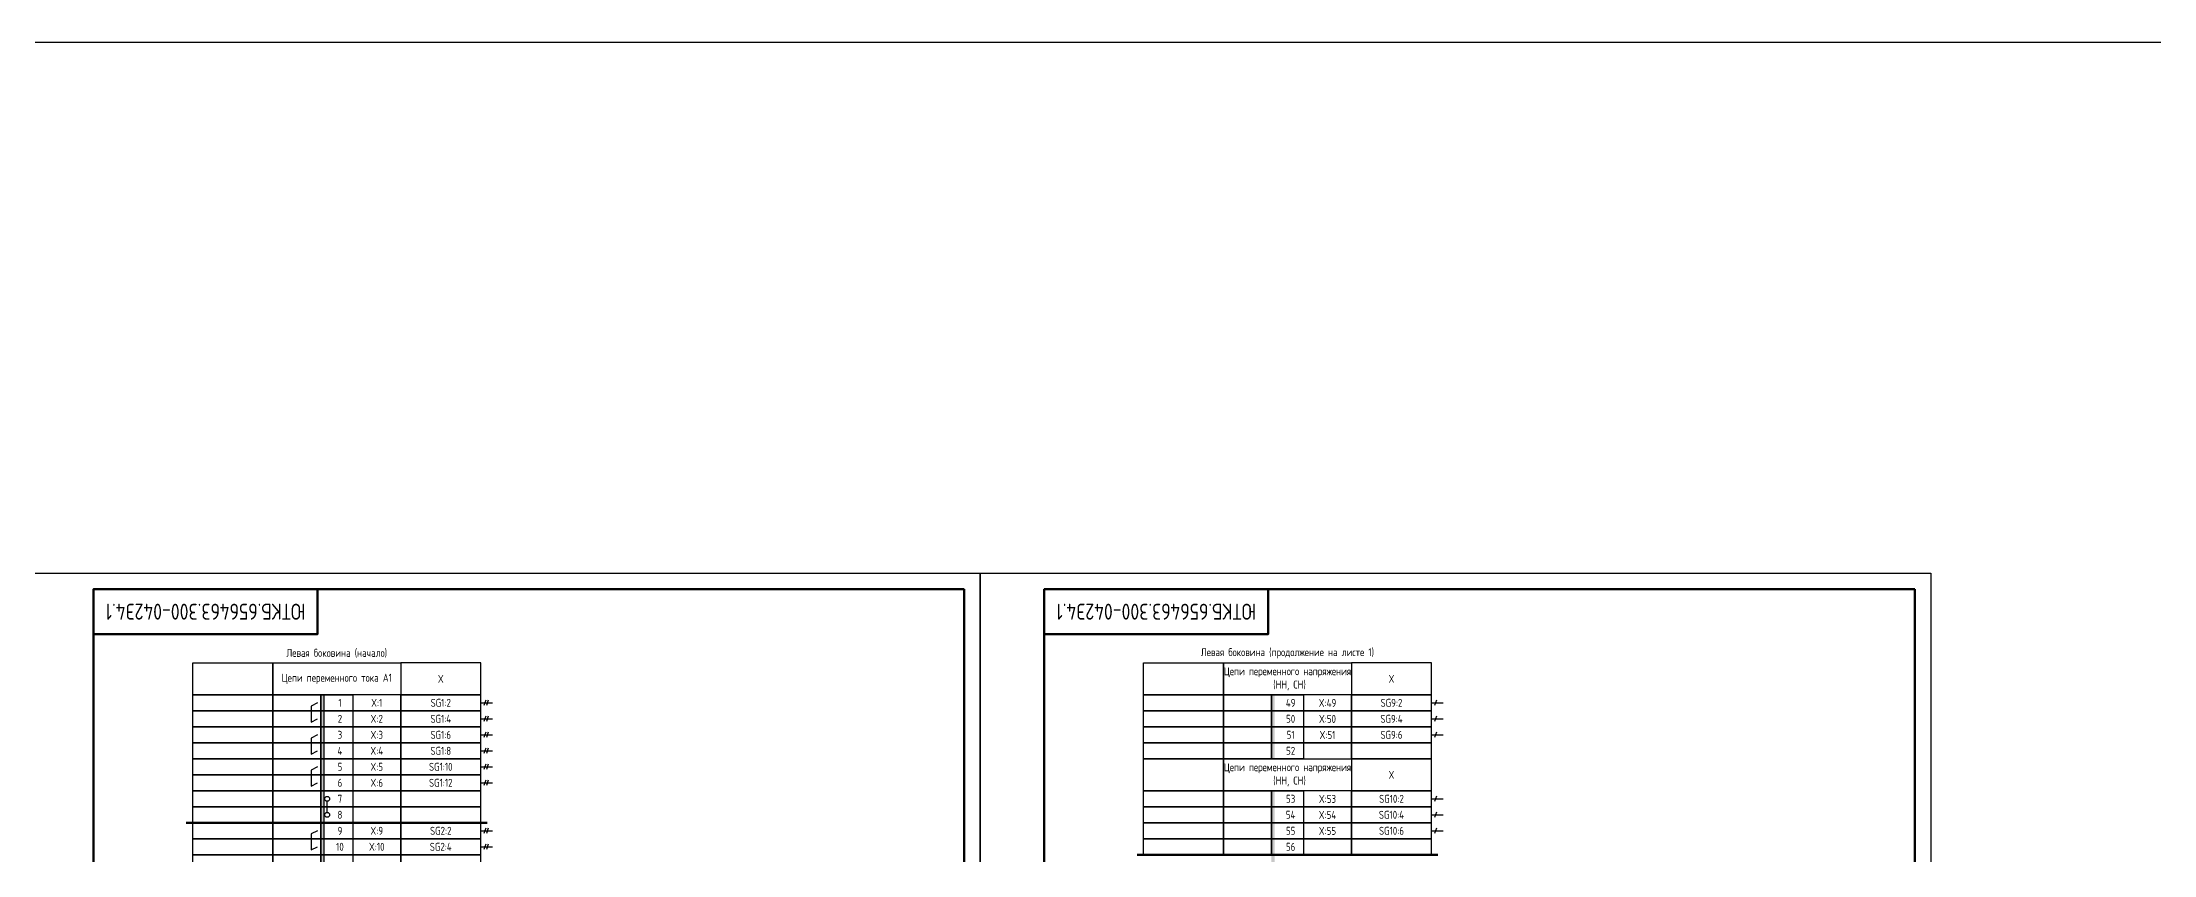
# Model space of a CAD drawing. Header units: millimetres. Extents: x -1117 to 5846, y -90 to 586.
# Drawn here: x 2104 to 2764, y 332 to 586 of the extents above; entities that cross this region are included whole.
import ezdxf

# ---------------------------------------------------------------- set-up
doc = ezdxf.new("R2010")
doc.units = ezdxf.units.MM
doc.styles.add('Gost_type_A', font='GOST_A.TTF')

# ---------------------------------------------------------------- blocks, each defined once
blk = doc.blocks.new('Штамп угловой верхний')
at = {"lineweight": 50}
blk.add_lwpolyline([(0, 0), (70, 0), (70, -14), (0, -14)], close=True, dxfattribs=at)

msp = doc.modelspace()

# ---------------------------------------------------------------- hatches: boundary and pattern name
h = msp.add_hatch(color=256)
h.dxf.hatch_style = 1
h.paths.add_polyline_path([(2192, 382), (2191, 382), (2191, 342), (2192, 342)])
h = msp.add_hatch(color=7)
h.dxf.hatch_style = 1
h.paths.add_polyline_path([(2489, 382), (2488, 382), (2488, 362), (2489, 362)])
h = msp.add_hatch(color=7)
h.dxf.hatch_style = 1
h.paths.add_polyline_path([(2489, 352), (2488, 352), (2488, 322), (2489, 322)])
h = msp.add_hatch(color=256)
h.dxf.hatch_style = 1
h.paths.add_polyline_path([(2192, 342), (2191, 342), (2191, 302), (2192, 302)])

# ---------------------------------------------------------------- linework, layer by layer
for p, q in [((2241, 379.5), (2244.62, 379.5)), ((2242.54, 380.31), (2241.96, 378.69)), ((2243.33, 380.31), (2242.75, 378.69)), ((2538, 379.5), (2541.62, 379.5)), ((2539.54, 380.31), (2538.96, 378.69)), ((2241, 374.5), (2244.62, 374.5)), ((2241, 369.5), (2244.62, 369.5)), ((2242.54, 375.31), (2241.96, 373.69)), ((2242.54, 370.31), (2241.96, 368.69)), ((2243.33, 375.31), (2242.75, 373.69)), ((2243.33, 370.31), (2242.75, 368.69)), ((2538, 374.5), (2541.62, 374.5)), ((2538, 369.5), (2541.62, 369.5)), ((2539.54, 375.31), (2538.96, 373.69)), ((2539.54, 370.31), (2538.96, 368.69)), ((2241, 364.5), (2244.62, 364.5)), ((2242.54, 365.31), (2241.96, 363.69)), ((2243.33, 365.31), (2242.75, 363.69)), ((2241, 359.5), (2244.62, 359.5)), ((2242.54, 360.31), (2241.96, 358.69)), ((2243.33, 360.31), (2242.75, 358.69)), ((2241, 354.5), (2244.62, 354.5)), ((2242.54, 355.31), (2241.96, 353.69)), ((2243.33, 355.31), (2242.75, 353.69)), ((2539.54, 350.31), (2538.96, 348.69)), ((2193, 345.25), (2193, 348.75)), ((2538, 349.5), (2541.62, 349.5)), ((2538, 344.5), (2541.62, 344.5)), ((2539.54, 345.31), (2538.96, 343.69)), ((2241, 339.5), (2244.62, 339.5)), ((2242.54, 340.31), (2241.96, 338.69)), ((2243.33, 340.31), (2242.75, 338.69)), ((2538, 339.5), (2541.62, 339.5)), ((2539.54, 340.31), (2538.96, 338.69)), ((2241, 334.5), (2244.62, 334.5)), ((2242.54, 335.31), (2241.96, 333.69)), ((2243.33, 335.31), (2242.75, 333.69))]:
    msp.add_line(p, q)
at = {"lineweight": 50}
for p, q in [((2149, 342), (2243, 342)), ((2446, 332), (2540, 332))]:
    msp.add_line(p, q, dxfattribs=at)
for points in [[(-1117.42, 586), (5845.64, 586), (5845.64, -90), (-1117.42, -90)], [(2397, 420), (2397, 0), (2100, 0), (2100, 420)], [(2694, 420), (2694, 0), (2397, 0), (2397, 420)], [(2151, 392), (2176, 392), (2176, 382), (2151, 382)], [(2176, 392), (2216, 392), (2216, 382), (2176, 382)], [(2241, 392), (2216, 392), (2216, 382), (2241, 382)], [(2448, 392), (2473, 392), (2473, 382), (2448, 382)], [(2473, 392), (2513, 392), (2513, 382), (2473, 382)], [(2538, 392), (2513, 392), (2513, 382), (2538, 382)], [(2151, 382), (2176, 382), (2176, 377), (2151, 377)], [(2151, 377), (2176, 377), (2176, 372), (2151, 372)], [(2176, 382), (2191, 382), (2191, 377), (2176, 377)], [(2176, 377), (2191, 377), (2191, 372), (2176, 372)], [(2191, 382), (2201, 382), (2201, 377), (2191, 377)], [(2191, 377), (2201, 377), (2201, 372), (2191, 372)], [(2216, 382), (2201, 382), (2201, 377), (2216, 377)], [(2216, 377), (2201, 377), (2201, 372), (2216, 372)], [(2241, 382), (2216, 382), (2216, 377), (2241, 377)], [(2241, 377), (2216, 377), (2216, 372), (2241, 372)], [(2448, 382), (2473, 382), (2473, 377), (2448, 377)], [(2448, 377), (2473, 377), (2473, 372), (2448, 372)], [(2473, 382), (2488, 382), (2488, 377), (2473, 377)], [(2473, 377), (2488, 377), (2488, 372), (2473, 372)], [(2488, 382), (2498, 382), (2498, 377), (2488, 377)], [(2488, 377), (2498, 377), (2498, 372), (2488, 372)], [(2513, 382), (2498, 382), (2498, 377), (2513, 377)], [(2513, 377), (2498, 377), (2498, 372), (2513, 372)], [(2538, 382), (2513, 382), (2513, 377), (2538, 377)], [(2538, 377), (2513, 377), (2513, 372), (2538, 372)], [(2151, 372), (2176, 372), (2176, 367), (2151, 367)], [(2176, 372), (2191, 372), (2191, 367), (2176, 367)], [(2191, 372), (2201, 372), (2201, 367), (2191, 367)], [(2216, 372), (2201, 372), (2201, 367), (2216, 367)], [(2241, 372), (2216, 372), (2216, 367), (2241, 367)], [(2448, 372), (2473, 372), (2473, 367), (2448, 367)], [(2473, 372), (2488, 372), (2488, 367), (2473, 367)], [(2488, 372), (2498, 372), (2498, 367), (2488, 367)], [(2513, 372), (2498, 372), (2498, 367), (2513, 367)], [(2538, 372), (2513, 372), (2513, 367), (2538, 367)], [(2151, 367), (2176, 367), (2176, 362), (2151, 362)], [(2176, 367), (2191, 367), (2191, 362), (2176, 362)], [(2191, 367), (2201, 367), (2201, 362), (2191, 362)], [(2216, 367), (2201, 367), (2201, 362), (2216, 362)], [(2241, 367), (2216, 367), (2216, 362), (2241, 362)], [(2448, 367), (2473, 367), (2473, 362), (2448, 362)], [(2473, 367), (2488, 367), (2488, 362), (2473, 362)], [(2488, 367), (2498, 367), (2498, 362), (2488, 362)], [(2513, 367), (2498, 367), (2498, 362), (2513, 362)], [(2538, 367), (2513, 367), (2513, 362), (2538, 362)], [(2151, 362), (2176, 362), (2176, 357), (2151, 357)], [(2151, 357), (2176, 357), (2176, 352), (2151, 352)], [(2176, 362), (2191, 362), (2191, 357), (2176, 357)], [(2176, 357), (2191, 357), (2191, 352), (2176, 352)], [(2191, 362), (2201, 362), (2201, 357), (2191, 357)], [(2191, 357), (2201, 357), (2201, 352), (2191, 352)], [(2216, 362), (2201, 362), (2201, 357), (2216, 357)], [(2216, 357), (2201, 357), (2201, 352), (2216, 352)], [(2241, 362), (2216, 362), (2216, 357), (2241, 357)], [(2241, 357), (2216, 357), (2216, 352), (2241, 352)], [(2448, 362), (2473, 362), (2473, 352), (2448, 352)], [(2473, 362), (2513, 362), (2513, 352), (2473, 352)], [(2538, 362), (2513, 362), (2513, 352), (2538, 352)], [(2151, 352), (2176, 352), (2176, 347), (2151, 347)], [(2176, 352), (2191, 352), (2191, 347), (2176, 347)], [(2191, 352), (2201, 352), (2201, 347), (2191, 347)], [(2216, 352), (2201, 352), (2201, 347), (2216, 347)], [(2241, 352), (2216, 352), (2216, 347), (2241, 347)], [(2448, 352), (2473, 352), (2473, 347), (2448, 347)], [(2473, 352), (2488, 352), (2488, 347), (2473, 347)], [(2488, 352), (2498, 352), (2498, 347), (2488, 347)], [(2513, 352), (2498, 352), (2498, 347), (2513, 347)], [(2538, 352), (2513, 352), (2513, 347), (2538, 347)], [(2151, 347), (2176, 347), (2176, 342), (2151, 342)], [(2176, 347), (2191, 347), (2191, 342), (2176, 342)], [(2191, 347), (2201, 347), (2201, 342), (2191, 342)], [(2216, 347), (2201, 347), (2201, 342), (2216, 342)], [(2241, 347), (2216, 347), (2216, 342), (2241, 342)], [(2448, 347), (2473, 347), (2473, 342), (2448, 342)], [(2473, 347), (2488, 347), (2488, 342), (2473, 342)], [(2488, 347), (2498, 347), (2498, 342), (2488, 342)], [(2513, 347), (2498, 347), (2498, 342), (2513, 342)], [(2538, 347), (2513, 347), (2513, 342), (2538, 342)], [(2151, 342), (2176, 342), (2176, 337), (2151, 337)], [(2151, 337), (2176, 337), (2176, 332), (2151, 332)], [(2176, 342), (2191, 342), (2191, 337), (2176, 337)], [(2176, 337), (2191, 337), (2191, 332), (2176, 332)], [(2191, 342), (2201, 342), (2201, 337), (2191, 337)], [(2191, 337), (2201, 337), (2201, 332), (2191, 332)], [(2216, 342), (2201, 342), (2201, 337), (2216, 337)], [(2216, 337), (2201, 337), (2201, 332), (2216, 332)], [(2241, 342), (2216, 342), (2216, 337), (2241, 337)], [(2241, 337), (2216, 337), (2216, 332), (2241, 332)], [(2448, 342), (2473, 342), (2473, 337), (2448, 337)], [(2448, 337), (2473, 337), (2473, 332), (2448, 332)], [(2473, 342), (2488, 342), (2488, 337), (2473, 337)], [(2473, 337), (2488, 337), (2488, 332), (2473, 332)], [(2488, 342), (2498, 342), (2498, 337), (2488, 337)], [(2488, 337), (2498, 337), (2498, 332), (2488, 332)], [(2513, 342), (2498, 342), (2498, 337), (2513, 337)], [(2513, 337), (2498, 337), (2498, 332), (2513, 332)], [(2538, 342), (2513, 342), (2513, 337), (2538, 337)], [(2538, 337), (2513, 337), (2513, 332), (2538, 332)], [(2151, 332), (2176, 332), (2176, 327), (2151, 327)], [(2176, 332), (2191, 332), (2191, 327), (2176, 327)], [(2191, 332), (2201, 332), (2201, 327), (2191, 327)], [(2216, 332), (2201, 332), (2201, 327), (2216, 327)], [(2241, 332), (2216, 332), (2216, 327), (2241, 327)]]:
    msp.add_lwpolyline(points, close=True)
for points in [[(2392, 415), (2392, 5), (2120, 5), (2120, 415)], [(2689, 415), (2689, 5), (2417, 5), (2417, 415)]]:
    msp.add_lwpolyline(points, close=True, dxfattribs=at)
for points in [[(2190, 379.5), (2188, 378.5), (2188, 373.5), (2190, 374.5)], [(2191, 342), (2191, 382), (2192, 382), (2192, 342)], [(2190, 369.5), (2188, 368.5), (2188, 363.5), (2190, 364.5)], [(2190, 359.5), (2188, 358.5), (2188, 353.5), (2190, 354.5)], [(2190, 339.5), (2188, 338.5), (2188, 333.5), (2190, 334.5)], [(2191, 302), (2191, 342), (2192, 342), (2192, 302)]]:
    msp.add_lwpolyline(points)
for centre in [(2193, 349.5), (2193, 344.5)]:
    msp.add_circle(centre, 0.75)

# ---------------------------------------------------------------- block references
for p in [(2120, 415), (2417, 415)]:
    msp.add_blockref('Штамп угловой верхний', p)

# ---------------------------------------------------------------- texts
at = {"char_height": 5, "width": 70, "attachment_point": 5, "rotation": 180, "style": 'Gost_type_A'}
for insert in [(2155, 408), (2452, 408)]:
    msp.add_mtext('ЮТКБ.656463.300-042Э4.1', dxfattribs=dict(at, insert=insert))
at = {"char_height": 2.5, "attachment_point": 5, "style": 'Gost_type_A'}
for s, insert, width in [('Левая боковина (начало)', (2196, 395), 90), ('Левая боковина (продолжение на листе 1)', (2493, 395), 90), ('Цепи переменного напряжения  (НН, СН)', (2493, 387), 40), ('Цепи переменного тока А1', (2196, 387), 40), ('X', (2228.5, 387), 25), ('X', (2525.5, 387), 25), ('SG1:2', (2228.5, 379.5), 25), ('SG9:2', (2525.5, 379.5), 25), ('SG1:4', (2228.5, 374.5), 25), ('SG1:6', (2228.5, 369.5), 25), ('SG9:4', (2525.5, 374.5), 25), ('SG9:6', (2525.5, 369.5), 25), ('SG1:8', (2228.5, 364.5), 25), ('SG1:10', (2228.5, 359.5), 25), ('Цепи переменного напряжения  (НН, СН)', (2493, 357), 40), ('X', (2525.5, 357), 25), ('SG1:12', (2228.5, 354.5), 25), ('SG10:2', (2525.5, 349.5), 25), ('SG10:4', (2525.5, 344.5), 25), ('SG2:2', (2228.5, 339.5), 25), ('SG10:6', (2525.5, 339.5), 25), ('SG2:4', (2228.5, 334.5), 25)]:
    msp.add_mtext(s, dxfattribs=dict(at, insert=insert, width=width))
at = {"ltscale": 10, "char_height": 2.5, "attachment_point": 5, "style": 'Gost_type_A'}
for s, insert, width in [('1', (2197, 379.5), 8), ('X:1', (2208.5, 379.5), 15), ('49', (2494, 379.5), 8), ('X:49', (2505.5, 379.47), 15), ('3', (2197, 369.5), 8), ('2', (2197, 374.5), 8), ('X:3', (2208.5, 369.5), 15), ('X:2', (2208.5, 374.5), 15), ('50', (2494, 374.5), 8), ('51', (2494, 369.5), 8), ('X:50', (2505.5, 374.47), 15), ('X:51', (2505.5, 369.47), 15), ('4', (2197, 364.5), 8), ('X:4', (2208.5, 364.5), 15), ('52', (2494, 364.5), 8), ('5', (2197, 359.5), 8), ('X:5', (2208.5, 359.5), 15), ('7', (2197, 349.5), 8), ('6', (2197, 354.5), 8), ('X:6', (2208.5, 354.5), 15), ('53', (2494, 349.5), 8), ('X:53', (2505.5, 349.47), 15), ('8', (2197, 344.5), 8), ('54', (2494, 344.5), 8), ('X:54', (2505.5, 344.47), 15), ('9', (2197, 339.5), 8), ('X:9', (2208.5, 339.5), 15), ('55', (2494, 339.5), 8), ('X:55', (2505.5, 339.47), 15), ('10', (2197, 334.5), 8), ('X:10', (2208.5, 334.5), 15), ('56', (2494, 334.5), 8)]:
    msp.add_mtext(s, dxfattribs=dict(at, insert=insert, width=width))

doc.saveas('drawing.dxf')
